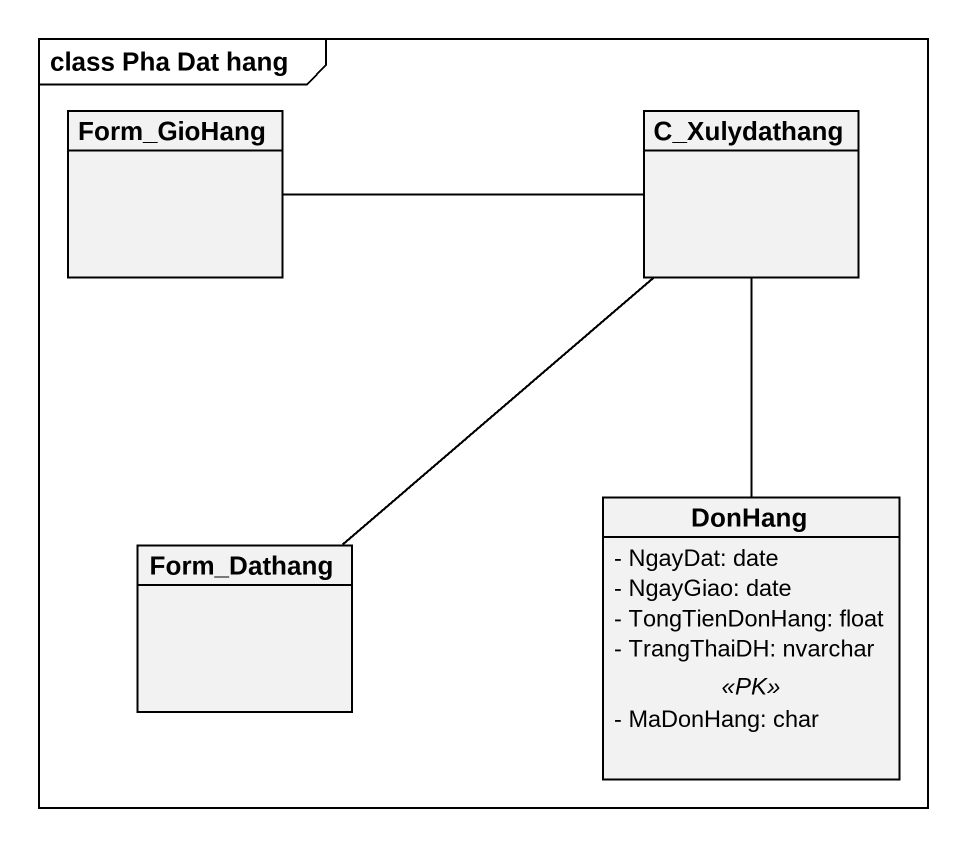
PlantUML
@startuml
mainframe class Pha Dat hang
hide circle
hide empty members
skinparam classAttributeIconSize 0
class Form_GioHang
class C_Xulydathang
class Form_Dathang
class DonHang {
  - NgayDat: date
  - NgayGiao: date
  - TongTienDonHang: float
  - TrangThaiDH: nvarchar
  .. <<PK>> ..
  - MaDonHang: char
}
Form_GioHang -right- C_Xulydathang
C_Xulydathang -- Form_Dathang
C_Xulydathang -- DonHang
@enduml
